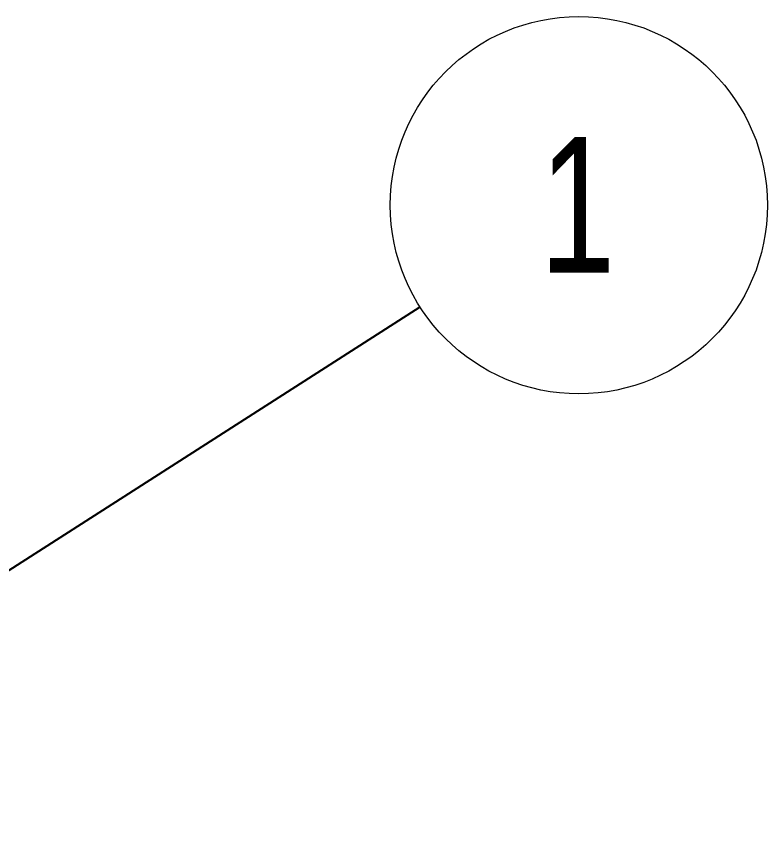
# Model space of a CAD drawing. Header units: inches. Extents: x 0.1 to 16.9, y 0.1 to 10.9.
# Drawn here: x 3.251 to 3.712, y 9.113 to 9.621 of the extents above; entities that cross this region are included whole.
import ezdxf

# ---------------------------------------------------------------- set-up
doc = ezdxf.new("R2010")
doc.units = ezdxf.units.IN
doc.header["$MEASUREMENT"] = 0
doc.styles.add('SLDTEXTSTYLE0', font='TXT', dxfattribs={"width": 0.75})
doc.dimstyles.new('SLDDIMSTYLE0', dxfattribs={"dimtxt": 0.18, "dimasz": 0.025641, "dimexe": 0, "dimexo": 0.0625, "dimgap": 0, "dimtad": 0, "dimtih": 1, "dimtoh": 1, "dimdec": 0, "dimrnd": 1e-09, "dimzin": 0, "dimdsep": 46, "dimtxsty": 'Standard', "dimblk1": 'DOT', "dimblk2": 'DOT', "dimsah": 1, "dimcen": 0.09, "dimadec": 0, "dimazin": 0, "dimtfac": 0.025641, "dimtdec": 0, "dimtofl": 0, "dimtmove": 0, "dimatfit": 3, "dimldrblk": 'DOT', "dimfxl": 0, "dimfrac": 2, "dimtolj": 1, "dimtzin": 0, "dimarcsym": 0})

# ---------------------------------------------------------------- blocks, each defined once
blk = doc.blocks.new('SW_NOTE_0')
at = {"color": 0, "linetype": 'Continuous', "lineweight": 0}
blk.add_circle((0.09753, 0.06242), 0.1158, dxfattribs=at)
at = {"color": 0, "linetype": 'Continuous', "lineweight": 0, "insert": (0.09669, 0.10431), "char_height": 0.08333, "attachment_point": 2, "style": 'SLDTEXTSTYLE0'}
blk.add_mtext('1', dxfattribs=at)
blk = doc.blocks.new('_Dot')
at = {"color": 0, "linetype": 'ByBlock', "lineweight": -2}
blk.add_line((-0.5, 0), (-1, 0), dxfattribs=at)
at = {"color": 0, "linetype": 'ByBlock', "const_width": 0.5}
blk.add_lwpolyline([(-0.25, 0, 1), (0.25, 0, 1)], format="xyb", close=True, dxfattribs=at)

msp = doc.modelspace()

# ---------------------------------------------------------------- block references
at = {"color": 7, "linetype": 'Continuous', "lineweight": 0}
msp.add_blockref('SW_NOTE_0', (3.498857, 9.4425677), dxfattribs=at)

# ---------------------------------------------------------------- leaders
msp.add_leader([(3.0042868, 9.1260428), (3.498857, 9.4425677)], dimstyle='SLDDIMSTYLE0', dxfattribs=at)

doc.saveas('drawing.dxf')
